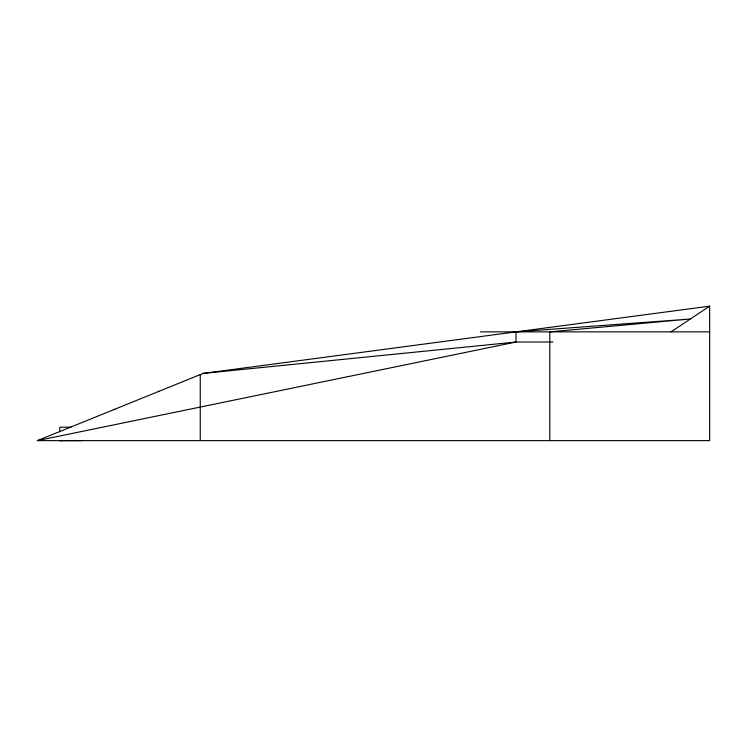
<?xml version="1.0" encoding="UTF-8"?>
<svg xmlns="http://www.w3.org/2000/svg" width="747" height="747" viewBox="0 0 747 747"><rect width="100%" height="100%" fill="white"/><g stroke="black" fill="none" stroke-linecap="round" stroke-linejoin="round"><path stroke-width="1.12" d="M670.974 331.864L709.65 306.167L709.65 440.627L37.35 440.627L203.184 373.397L709.65 306.167M37.35 440.627L516.018 342.023L553.032 342.023M203.184 373.397L516.018 342.023L516.018 331.864L690.312 319.016L549.792 331.864L549.792 440.627M480.265 331.864L709.65 331.864M158.962 391.325L158.364 391.568M114.739 409.253L113.544 409.739M70.965 427.181L59.76 427.181L59.76 431.663M82.151 440.637L59.741 440.637L61.179 440.833M200.252 374.583L200.252 440.627"/></g></svg>
